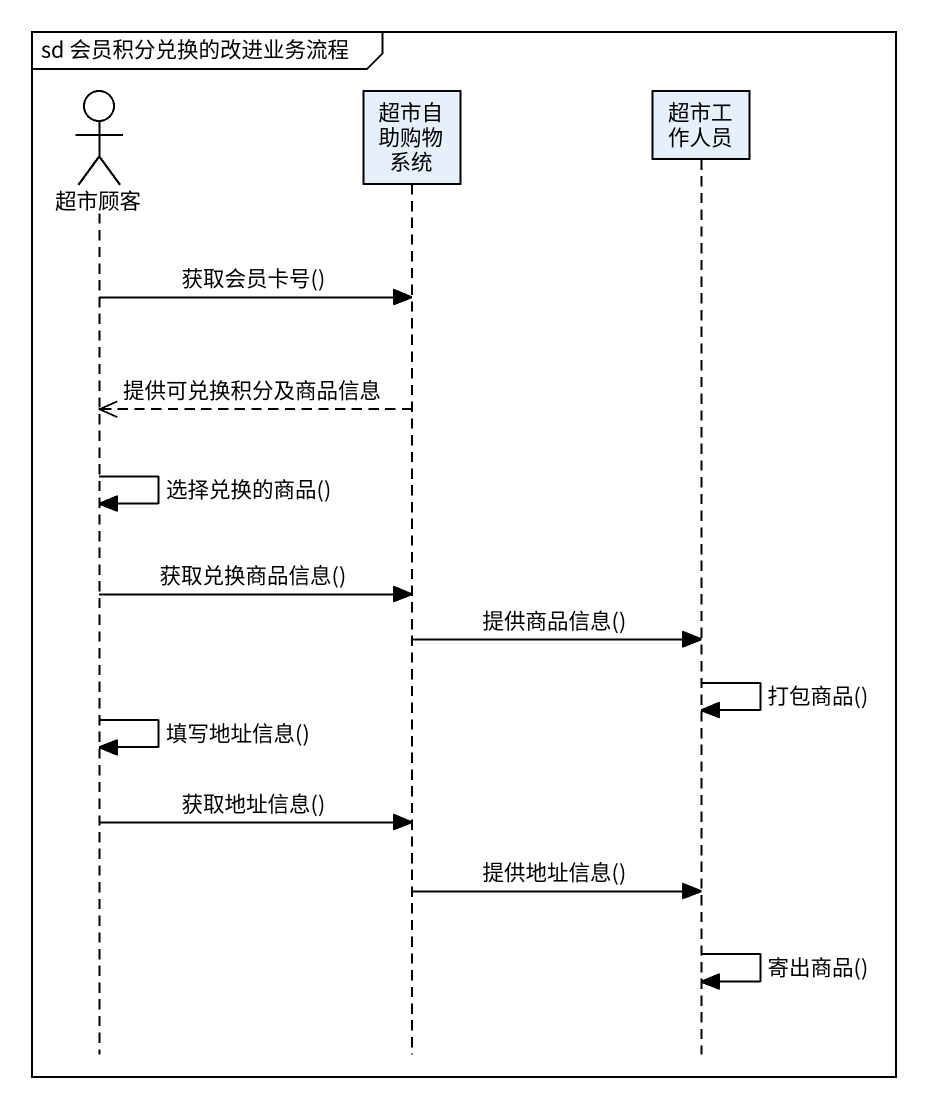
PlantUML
@startuml
mainframe sd 会员积分兑换的改进业务流程
hide footbox
actor 超市顾客
participant 超市自助购物系统
participant 超市工作人员

超市顾客 -> 超市自助购物系统 : 获取会员卡号()
超市自助购物系统 -->> 超市顾客 : 提供可兑换积分及商品信息
超市顾客 -> 超市顾客 : 选择兑换的商品()
超市顾客 -> 超市自助购物系统 : 获取兑换商品信息()
超市自助购物系统 -> 超市工作人员 : 提供商品信息()
超市工作人员 -> 超市工作人员 : 打包商品()
超市顾客 -> 超市顾客 : 填写地址信息()
超市顾客 -> 超市自助购物系统 : 获取地址信息()
超市自助购物系统 -> 超市工作人员 : 提供地址信息()
超市工作人员 -> 超市工作人员 : 寄出商品()
@enduml
